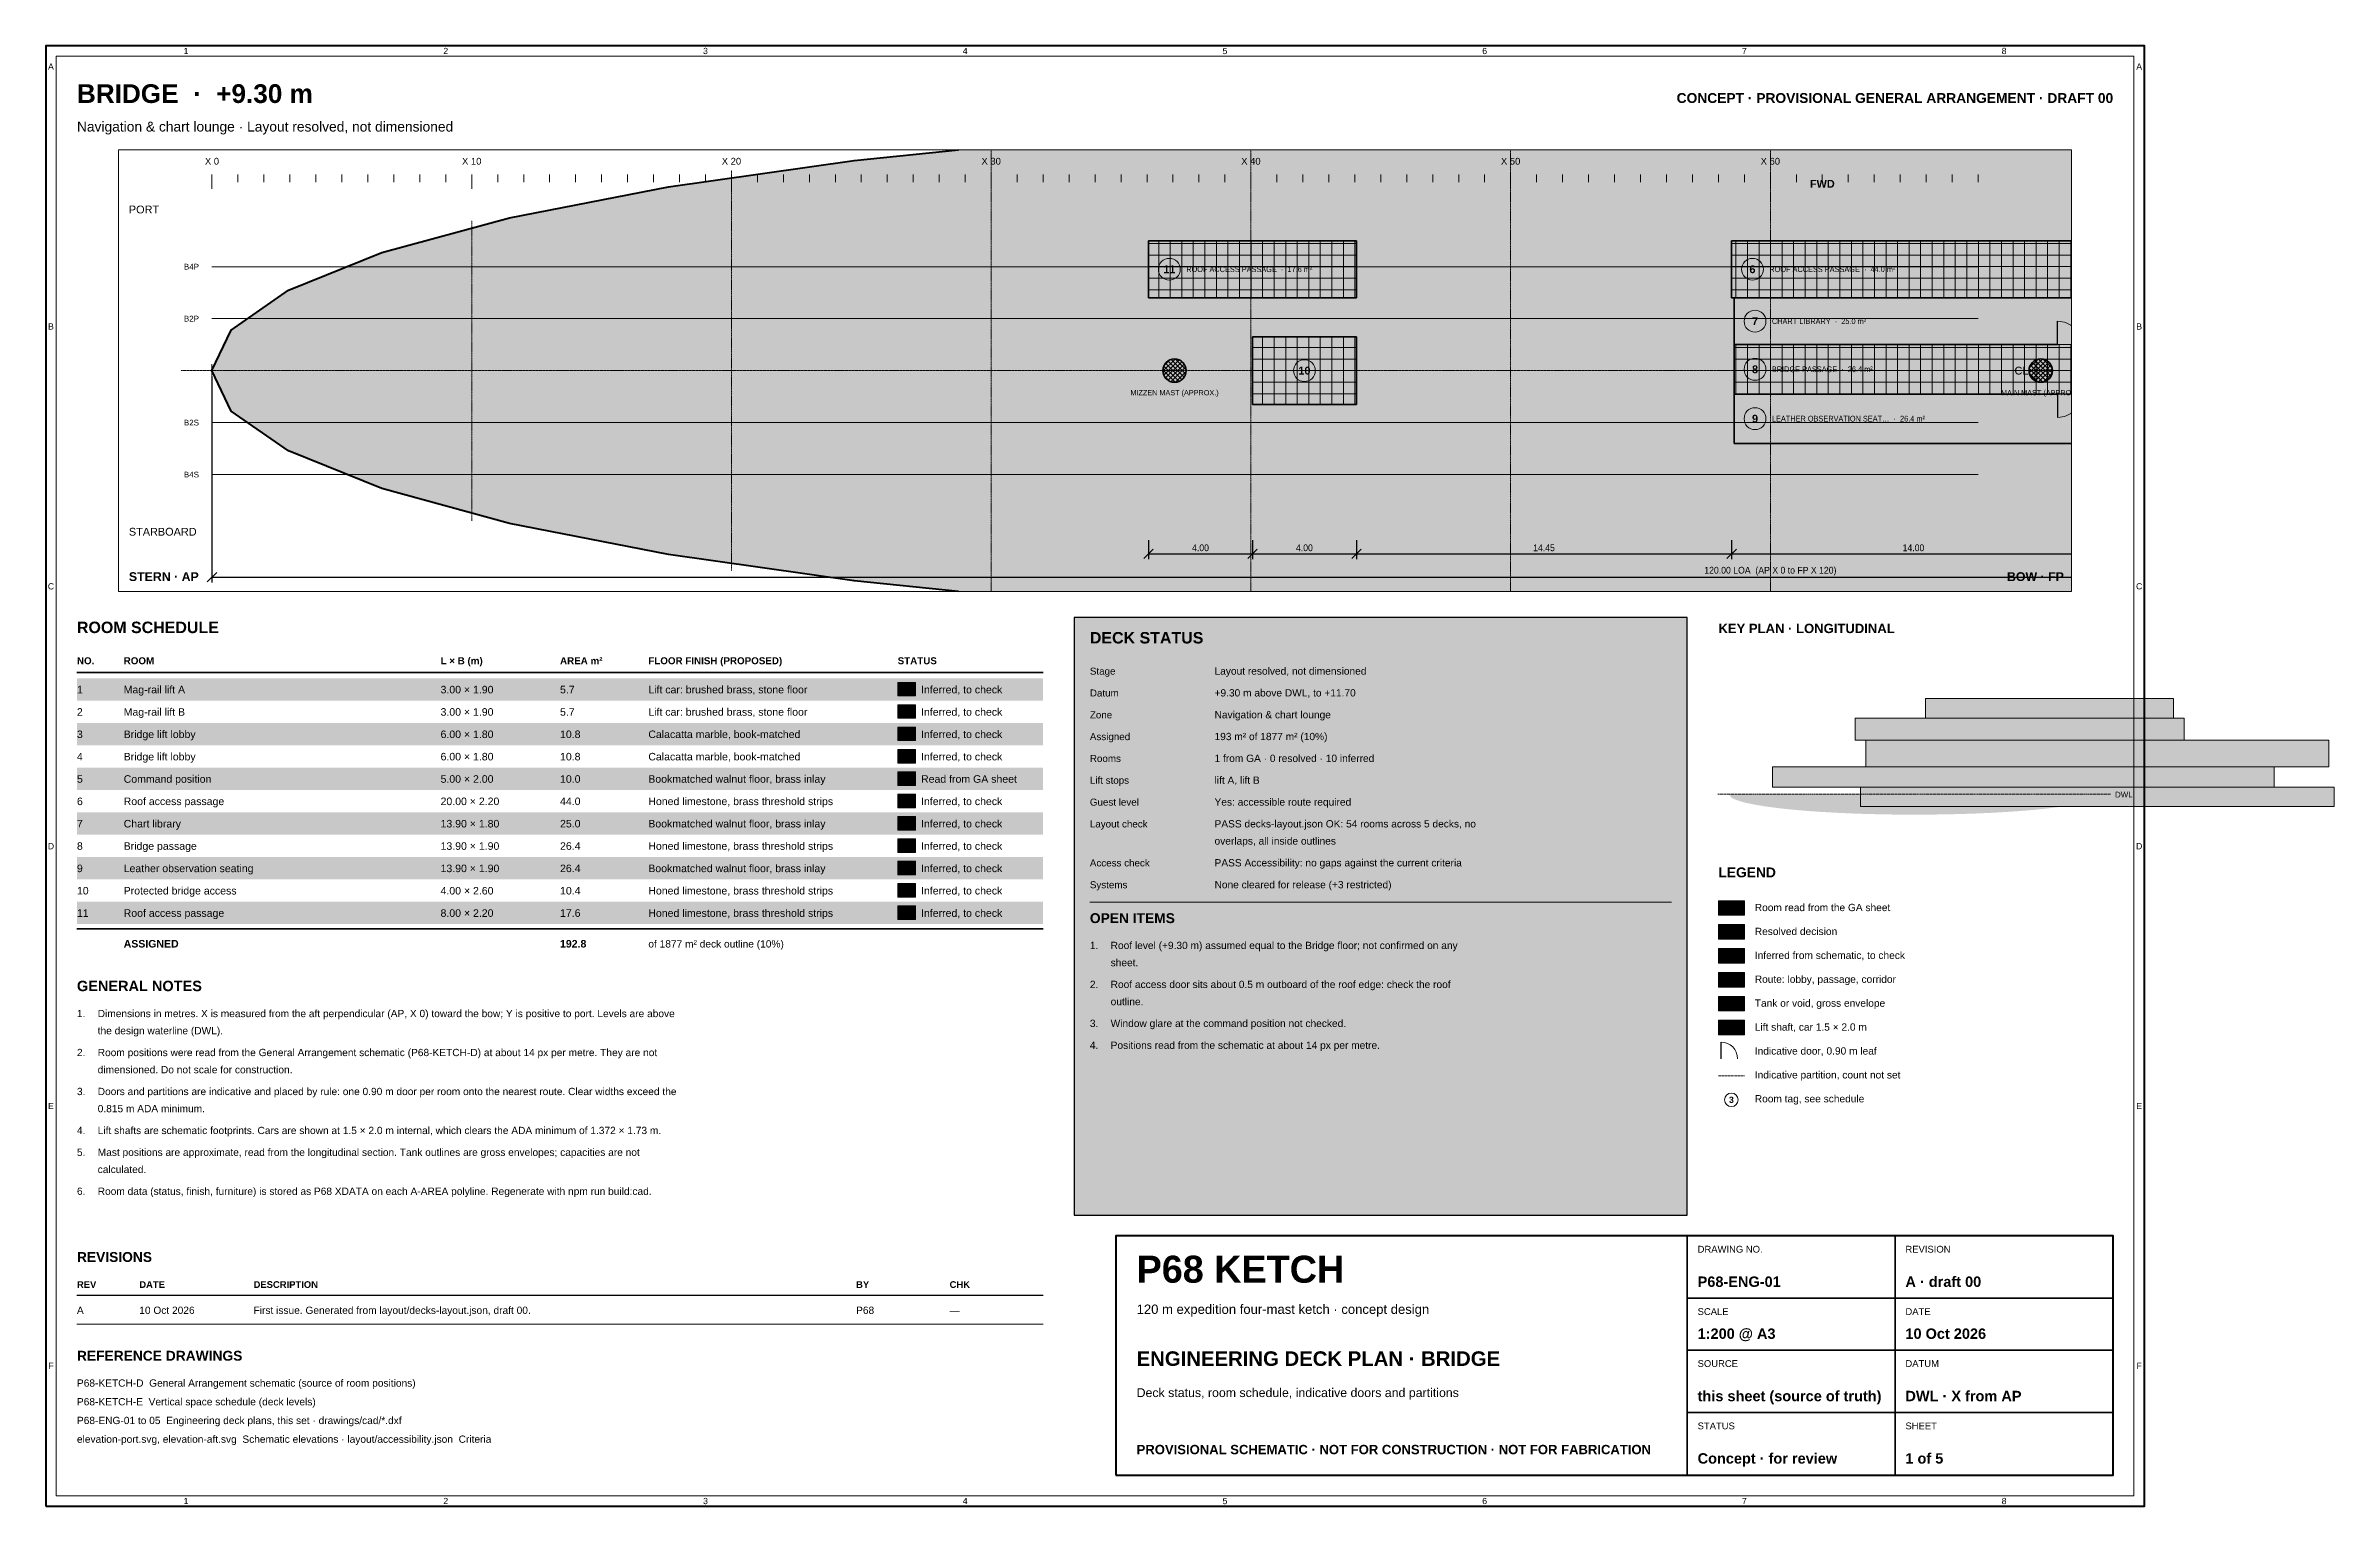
# Paper-space layout 'A3 1-200' of a CAD drawing. Header units: metres. Extents: x 8 to 449, y 8 to 289.
# The model-space entities are those that its viewports show. They can reach past a viewport. Long polylines and large blocks are cut down to what shows.
import ezdxf
from ezdxf.enums import TextEntityAlignment as Align

# ---------------------------------------------------------------- set-up
doc = ezdxf.new("R2010")
doc.units = ezdxf.units.M
doc.linetypes.add('CENTER', pattern=[5.08, 3.175, -0.635, 0.635, -0.635])
doc.linetypes.add('DASHED', pattern=[1.524, 1.27, -0.254])
for name, color, linetype, lineweight in [('A-ANNO-DIMS', 7, 'Continuous', 13), ('A-ANNO-NOTE', 7, 'Continuous', 13), ('A-AREA', 8, 'Continuous', 13), ('A-AREA-IDEN', 7, 'Continuous', 18), ('A-AREA-PATT', 254, 'Continuous', 0), ('A-DOOR', 7, 'Continuous', 18), ('A-FLOR-OTLN', 7, 'Continuous', 50), ('A-WALL', 7, 'Continuous', 35), ('G-ANNO-LEGN', 7, 'Continuous', 13), ('G-ANNO-NOTE', 7, 'Continuous', 13), ('G-ANNO-TABL', 7, 'Continuous', 13), ('G-ANNO-TTLB', 7, 'Continuous', 35), ('S-GRID', 9, 'Continuous', 9), ('S-GRID-IDEN', 8, 'Continuous', 13), ('S-MAST', 8, 'Continuous', 25)]:
    doc.layers.add(name, color=color, linetype=linetype, lineweight=lineweight)
doc.layers.add('G-VIEW', color=8, linetype='Continuous', lineweight=9, plot=False)
doc.styles.add('P68', font='arial.ttf', dxfattribs={"width": 0.92})
doc.styles.add('P68-BOLD', font='arialbd.ttf')
doc.dimstyles.new('P68-200', dxfattribs={"dimtxt": 0.26, "dimasz": 0.24, "dimexe": 0.2, "dimexo": 0.12, "dimgap": 0.1, "dimtad": 1, "dimzin": 0, "dimdsep": 46, "dimtxsty": 'P68', "dimtsz": 0.18, "dimcen": 2.5, "dimclrd": 7, "dimclre": 8, "dimclrt": 7, "dimazin": 3, "dimtfac": 1, "dimtmove": 0, "dimatfit": 3})

# ---------------------------------------------------------------- blocks, each defined once
blk = doc.blocks.new('P68-TITLE')
for p, q in [((110, 0), (110, 46)), ((150, 0), (150, 46)), ((110, 34), (192, 34)), ((110, 24), (192, 24)), ((110, 12), (192, 12))]:
    blk.add_line(p, q)
at = {"lineweight": 50}
blk.add_lwpolyline([(0, 0), (192, 0), (192, 46), (0, 46)], close=True, dxfattribs=at)
at = {"true_color": 0x546e7a, "style": 'P68'}
for s, height, p in [('DRAWING NO.', 1.3, (112, 42.8)), ('REVISION', 1.3, (152, 42.8)), ('120 m expedition four-mast ketch · concept design', 1.8, (4, 31)), ('SCALE', 1.3, (112, 30.8)), ('DATE', 1.3, (152, 30.8)), ('SOURCE', 1.3, (112, 20.8)), ('DATUM', 1.3, (152, 20.8)), ('STATUS', 1.3, (112, 8.8)), ('SHEET', 1.3, (152, 8.8))]:
    blk.add_text(s, height=height, dxfattribs=at).set_placement(p)
at = {"true_color": 0x102027, "style": 'P68-BOLD'}
blk.add_text('P68 KETCH', height=5.2, dxfattribs=at).set_placement((4, 37))
at = {"true_color": 0x8e3b6a, "style": 'P68-BOLD'}
blk.add_text('PROVISIONAL SCHEMATIC · NOT FOR CONSTRUCTION · NOT FOR FABRICATION', height=1.8, dxfattribs=at).set_placement((4, 4))
at = {"true_color": 0x102027, "style": 'P68-BOLD'}
for tag, p, height in [('DWGNO', (112, 36.2), 2), ('REV', (152, 36.2), 2), ('SCALE', (112, 26.2), 2), ('DATE', (152, 26.2), 2), ('TITLE', (4, 21), 2.8), ('SOURCE', (112, 14.2), 2), ('DATUM', (152, 14.2), 2), ('STATUS', (112, 2.2), 2), ('SHEET', (152, 2.2), 2)]:
    blk.add_attdef(tag, p, '', height=height, dxfattribs=at)
at = {"true_color": 0x546e7a, "style": 'P68'}
blk.add_attdef('SUBTITLE', (4, 15), '', height=1.7, dxfattribs=at)
blk = doc.blocks.new('P68-TAG')
at = {"lineweight": 18}
blk.add_circle((0, 0), 0.42, dxfattribs=at)
at = {"style": 'P68-BOLD'}
blk.add_attdef('NUM', text='', height=0.3, dxfattribs=at).set_placement((0, 0), align=Align.MIDDLE_CENTER)

msp = doc.modelspace()

# ---------------------------------------------------------------- hatches: boundary and pattern name
at = {"layer": 'A-ANNO-NOTE', "true_color": 0x102027}
msp.add_hatch(color=7, dxfattribs=at).paths.add_polyline_path([(60, 6.45), (64.2, 6.45), (64.2, 6.7), (65.2, 6.3), (64.2, 5.9), (64.2, 6.15), (60, 6.15)])
at = {"layer": 'A-AREA-PATT', "true_color": 0xfbefd5}
for points in [[(36.06, 5), (44.06, 5), (44.06, 2.8), (36.06, 2.8)], [(58.51, 5), (78.51, 5), (78.51, 2.8), (58.51, 2.8)], [(58.61, 2.8), (72.51, 2.8), (72.51, 1), (58.61, 1)], [(40.06, 1.3), (44.06, 1.3), (44.06, -1.3), (40.06, -1.3)], [(58.61, 1), (72.51, 1), (72.51, -0.9), (58.61, -0.9)], [(58.61, -0.9), (72.51, -0.9), (72.51, -2.8), (58.61, -2.8)]]:
    msp.add_hatch(color=7, dxfattribs=at).paths.add_polyline_path(points)
at = {"layer": 'A-AREA-PATT', "true_color": 0xc4ced4}
h = msp.add_hatch(dxfattribs=at)
h.set_pattern_fill('NET', scale=0.14)
h.paths.add_polyline_path([(36.06, 5), (44.06, 5), (44.06, 2.8), (36.06, 2.8)])
h = msp.add_hatch(dxfattribs=at)
h.set_pattern_fill('NET', scale=0.14)
h.paths.add_polyline_path([(58.51, 5), (78.51, 5), (78.51, 2.8), (58.51, 2.8)])
h = msp.add_hatch(dxfattribs=at)
h.set_pattern_fill('NET', scale=0.14)
h.paths.add_polyline_path([(40.06, 1.3), (44.06, 1.3), (44.06, -1.3), (40.06, -1.3)])
h = msp.add_hatch(dxfattribs=at)
h.set_pattern_fill('NET', scale=0.14)
h.paths.add_polyline_path([(58.61, 1), (72.51, 1), (72.51, -0.9), (58.61, -0.9)])
at = {"layer": 'A-FLOR-OTLN', "true_color": 0xfbfaf7}
msp.add_hatch(color=7, dxfattribs=at).paths.add_polyline_path([(120, 0), (119.26, -1.56), (117.06, -3.09), (113.46, -4.54), (108.54, -5.88), (102.43, -7.07), (95.27, -8.09), (87.24, -8.91), (78.54, -9.51), (69.39, -9.88), (60, -10), (50.61, -9.88), (41.46, -9.51), (32.76, -8.91), (24.73, -8.09), (17.57, -7.07), (11.46, -5.88), (6.54, -4.54), (2.94, -3.09), (0.74, -1.56), (0, 0), (0.74, 1.56), (2.94, 3.09), (6.54, 4.54), (11.46, 5.88), (17.57, 7.07), (24.73, 8.09), (32.76, 8.91), (41.46, 9.51), (50.61, 9.88), (60, 10), (69.39, 9.88), (78.54, 9.51), (87.24, 8.91), (95.27, 8.09), (102.43, 7.07), (108.54, 5.88), (113.46, 4.54), (117.06, 3.09), (119.26, 1.56)])
at = {"layer": 'S-MAST', "true_color": 0x5a6469}
h = msp.add_hatch(dxfattribs=at)
h.set_pattern_fill('ANSI37', scale=0.04)
h.paths.add_polyline_path([(37.51, 0), (37.476, 0.172), (37.378, 0.318), (37.232, 0.416), (37.06, 0.45), (36.888, 0.416), (36.742, 0.318), (36.644, 0.172), (36.61, 0), (36.644, -0.172), (36.742, -0.318), (36.888, -0.416), (37.06, -0.45), (37.232, -0.416), (37.378, -0.318), (37.476, -0.172)])
h = msp.add_hatch(dxfattribs=at)
h.set_pattern_fill('ANSI37', scale=0.04)
h.paths.add_polyline_path([(70.86, 0), (70.826, 0.172), (70.728, 0.318), (70.582, 0.416), (70.41, 0.45), (70.238, 0.416), (70.092, 0.318), (69.994, 0.172), (69.96, 0), (69.994, -0.172), (70.092, -0.318), (70.238, -0.416), (70.41, -0.45), (70.582, -0.416), (70.728, -0.318), (70.826, -0.172)])

# ---------------------------------------------------------------- linework, layer by layer
at = {"layer": 'A-AREA'}
for points in [[(36.06, 5), (44.06, 5), (44.06, 2.8), (36.06, 2.8)], [(58.51, 5), (78.51, 5), (78.51, 2.8), (58.51, 2.8)], [(58.61, 2.8), (72.51, 2.8), (72.51, 1), (58.61, 1)], [(40.06, 1.3), (44.06, 1.3), (44.06, -1.3), (40.06, -1.3)], [(58.61, 1), (72.51, 1), (72.51, -0.9), (58.61, -0.9)], [(58.61, -0.9), (72.51, -0.9), (72.51, -2.8), (58.61, -2.8)]]:
    msp.add_lwpolyline(points, close=True, dxfattribs=at)
at = {"layer": 'A-DOOR', "lineweight": 25}
for p, q in [((71.06, 1), (71.06, 1.9)), ((71.06, -0.9), (71.06, -1.8))]:
    msp.add_line(p, q, dxfattribs=at)
at = {"layer": 'A-DOOR', "lineweight": 9}
for centre, start, end in [((71.06, 1), 0, 90), ((71.06, -0.9), 270, 360)]:
    msp.add_arc(centre, 0.9, start, end, dxfattribs=at)
at = {"layer": 'A-FLOR-OTLN'}
msp.add_lwpolyline([(32.76, -8.91), (24.73, -8.09), (17.57, -7.07), (11.46, -5.88), (6.54, -4.54), (2.94, -3.09), (0.74, -1.56), (0, 0), (0.74, 1.56), (2.94, 3.09), (6.54, 4.54), (11.46, 5.88), (17.57, 7.07), (24.73, 8.09), (32.76, 8.91)], dxfattribs=at)
at = {"layer": 'A-WALL', "true_color": 0x102027}
for p, q in [((36.06, 5), (44.06, 5)), ((36.06, 5), (36.06, 2.8)), ((44.06, 5), (44.06, 2.8)), ((58.51, 5), (58.51, 2.8)), ((58.51, 5), (78.51, 5)), ((36.06, 2.8), (44.06, 2.8)), ((58.51, 2.8), (74.61, 2.8)), ((58.61, 2.8), (58.61, -2.8)), ((40.06, 1.3), (40.06, -1.3)), ((40.06, 1.3), (44.06, 1.3)), ((44.06, 1.3), (44.06, -1.3)), ((58.61, 1), (71.06, 1)), ((71.96, 1), (76.06, 1)), ((40.06, -1.3), (44.06, -1.3)), ((58.61, -0.9), (71.06, -0.9)), ((71.96, -0.9), (72.51, -0.9)), ((58.61, -2.8), (78.51, -2.8))]:
    msp.add_line(p, q, dxfattribs=at)
at = {"layer": 'S-GRID', "linetype": 'DASHED', "ltscale": 0.04, "true_color": 0xb0bec5}
for p, q in [((50, -10.11), (50, 10.11)), ((60, -10.25), (60, 10.25)), ((30, -8.91), (30, 8.91)), ((40, -9.678), (40, 9.678)), ((20, -7.704), (20, 7.704)), ((10, -5.778), (10, 5.778)), ((0, -0.25), (0, 0.25))]:
    msp.add_line(p, q, dxfattribs=at)
at = {"layer": 'S-GRID', "true_color": 0x102027}
for p, q in [((0, 7.55), (0, 7)), ((10, 7.55), (10, 7)), ((20, 7.55), (20, 7)), ((30, 7.55), (30, 7)), ((40, 7.55), (40, 7)), ((50, 7.55), (50, 7)), ((60, 7.55), (60, 7))]:
    msp.add_line(p, q, dxfattribs=at)
at = {"layer": 'S-GRID', "true_color": 0xb0bec5}
for p, q in [((1, 7.55), (1, 7.25)), ((2, 7.55), (2, 7.25)), ((3, 7.55), (3, 7.25)), ((4, 7.55), (4, 7.25)), ((5, 7.55), (5, 7.25)), ((6, 7.55), (6, 7.25)), ((7, 7.55), (7, 7.25)), ((8, 7.55), (8, 7.25)), ((9, 7.55), (9, 7.25)), ((11, 7.55), (11, 7.25)), ((12, 7.55), (12, 7.25)), ((13, 7.55), (13, 7.25)), ((14, 7.55), (14, 7.25)), ((15, 7.55), (15, 7.25)), ((16, 7.55), (16, 7.25)), ((17, 7.55), (17, 7.25)), ((18, 7.55), (18, 7.25)), ((19, 7.55), (19, 7.25)), ((21, 7.55), (21, 7.25)), ((22, 7.55), (22, 7.25)), ((23, 7.55), (23, 7.25)), ((24, 7.55), (24, 7.25)), ((25, 7.55), (25, 7.25)), ((26, 7.55), (26, 7.25)), ((27, 7.55), (27, 7.25)), ((28, 7.55), (28, 7.25)), ((29, 7.55), (29, 7.25)), ((31, 7.55), (31, 7.25)), ((32, 7.55), (32, 7.25)), ((33, 7.55), (33, 7.25)), ((34, 7.55), (34, 7.25)), ((35, 7.55), (35, 7.25)), ((36, 7.55), (36, 7.25)), ((37, 7.55), (37, 7.25)), ((38, 7.55), (38, 7.25)), ((39, 7.55), (39, 7.25)), ((41, 7.55), (41, 7.25)), ((42, 7.55), (42, 7.25)), ((43, 7.55), (43, 7.25)), ((44, 7.55), (44, 7.25)), ((45, 7.55), (45, 7.25)), ((46, 7.55), (46, 7.25)), ((47, 7.55), (47, 7.25)), ((48, 7.55), (48, 7.25)), ((49, 7.55), (49, 7.25)), ((51, 7.55), (51, 7.25)), ((52, 7.55), (52, 7.25)), ((53, 7.55), (53, 7.25)), ((54, 7.55), (54, 7.25)), ((55, 7.55), (55, 7.25)), ((56, 7.55), (56, 7.25)), ((57, 7.55), (57, 7.25)), ((58, 7.55), (58, 7.25)), ((59, 7.55), (59, 7.25)), ((61, 7.55), (61, 7.25)), ((62, 7.55), (62, 7.25)), ((63, 7.55), (63, 7.25)), ((64, 7.55), (64, 7.25)), ((65, 7.55), (65, 7.25)), ((66, 7.55), (66, 7.25)), ((67, 7.55), (67, 7.25)), ((68, 7.55), (68, 7.25))]:
    msp.add_line(p, q, dxfattribs=at)
at = {"layer": 'S-GRID', "true_color": 0xdfe5e8}
for p, q in [((0, 4), (68, 4)), ((0, 2), (68, 2)), ((0, -2), (68, -2)), ((0, -4), (68, -4))]:
    msp.add_line(p, q, dxfattribs=at)
at = {"layer": 'S-GRID', "linetype": 'CENTER', "ltscale": 0.05, "true_color": 0x546e7a}
msp.add_line((-1.2, 0), (69.2, 0), dxfattribs=at)
at = {"layer": 'S-MAST', "lineweight": 35}
for centre in [(37.06, 0), (70.41, 0)]:
    msp.add_circle(centre, 0.45, dxfattribs=at)

# ---------------------------------------------------------------- block references
at = {"layer": 'A-AREA-IDEN'}
for p, values in [((36.86, 3.9), {'NUM': '11'}), ((59.31, 3.9), {'NUM': '6'}), ((59.41, 1.9), {'NUM': '7'}), ((42.06, 0), {'NUM': '10'}), ((59.41, 0.05), {'NUM': '8'}), ((59.41, -1.85), {'NUM': '9'})]:
    msp.add_blockref('P68-TAG', p, dxfattribs=at).add_auto_attribs(values)

# ---------------------------------------------------------------- texts
at = {"layer": 'A-ANNO-NOTE', "true_color": 0x102027, "style": 'P68-BOLD'}
msp.add_text('FWD', height=0.3, dxfattribs=at).set_placement((62, 6.95), align=Align.BOTTOM_CENTER)
at = {"layer": 'A-ANNO-NOTE', "true_color": 0x546e7a, "style": 'P68'}
for s, p in [('PORT', (-3.2, 6.2)), ('STARBOARD', (-3.2, -6.2))]:
    msp.add_text(s, height=0.3, dxfattribs=at).set_placement(p, align=Align.MIDDLE_LEFT)
at = {"layer": 'A-ANNO-NOTE', "true_color": 0x102027, "style": 'P68-BOLD'}
msp.add_text('STERN · AP', height=0.34, dxfattribs=at).set_placement((-3.2, -8.2), align=Align.BOTTOM_LEFT)
msp.add_text('BOW · FP', height=0.34, dxfattribs=at).set_placement((71.3, -8.2), align=Align.BOTTOM_RIGHT)
at = {"layer": 'A-AREA-IDEN', "true_color": 0x102027, "char_height": 0.22, "attachment_point": 4, "style": 'P68', "bg_fill": 1, "box_fill_scale": 1.2, "bg_fill_color": 0, "bg_fill_true_color": 16777215}
for s, insert in [('ROOF ACCESS PASSAGE  ·  17.6 m²', (37.51, 3.9)), ('ROOF ACCESS PASSAGE  ·  44.0 m²', (59.96, 3.9)), ('CHART LIBRARY  ·  25.0 m²', (60.06, 1.9)), ('BRIDGE PASSAGE  ·  26.4 m²', (60.06, 0.05)), ('LEATHER OBSERVATION SEAT…  ·  26.4 m²', (60.06, -1.85))]:
    msp.add_mtext(s, dxfattribs=dict(at, insert=insert))
at = {"layer": 'S-GRID-IDEN', "true_color": 0x546e7a, "style": 'P68'}
for s, p in [('X 0', (0, 7.85)), ('X 10', (10, 7.85)), ('X 20', (20, 7.85)), ('X 30', (30, 7.85)), ('X 40', (40, 7.85)), ('X 50', (50, 7.85)), ('X 60', (60, 7.85))]:
    msp.add_text(s, height=0.26, dxfattribs=at).set_placement(p, align=Align.BOTTOM_CENTER)
at = {"layer": 'S-GRID-IDEN', "true_color": 0xb0bec5, "style": 'P68'}
for s, p in [('B4P', (-0.5, 4)), ('B2P', (-0.5, 2)), ('B2S', (-0.5, -2)), ('B4S', (-0.5, -4))]:
    msp.add_text(s, height=0.22, dxfattribs=at).set_placement(p, align=Align.MIDDLE_RIGHT)
at = {"layer": 'S-GRID-IDEN', "true_color": 0x546e7a, "style": 'P68'}
msp.add_text('CL', height=0.3, dxfattribs=at).set_placement((69.4, 0), align=Align.MIDDLE_LEFT)
at = {"layer": 'S-MAST', "true_color": 0x8e3b6a, "style": 'P68'}
for s, p in [('MIZZEN MAST (APPROX.)', (37.06, -0.75)), ('MAIN MAST (APPROX.)', (70.41, -0.75))]:
    msp.add_text(s, height=0.2, dxfattribs=at).set_placement(p, align=Align.TOP_CENTER)

# ---------------------------------------------------------------- dimensions: what is measured, and where the dimension line sits
at = {"layer": 'A-ANNO-DIMS'}
msp.add_linear_dim(base=(0, -7.95), p1=(0, -0.1), p2=(120, -0.1), text='120.00 LOA  (AP X 0 to FP X 120)', dimstyle='P68-200', dxfattribs=at).render()
for base, p1, p2 in [((36.06, -7.05), (36.06, -6.4), (40.06, -6.4)), ((40.06, -7.05), (40.06, -6.4), (44.06, -6.4)), ((44.06, -7.05), (44.06, -6.4), (58.51, -6.4)), ((58.51, -7.05), (58.51, -6.4), (72.51, -6.4))]:
    msp.add_linear_dim(base=base, p1=p1, p2=p2, dimstyle='P68-200', dxfattribs=at).render()

psp = doc.layouts.new('A3 1-200')

# ---------------------------------------------------------------- hatches: boundary and pattern name
at = {"layer": 'G-ANNO-LEGN', "true_color": 0x8e3b6a}
psp.add_hatch(color=7, dxfattribs=at).paths.add_polyline_path([(369.86, 159.65), (417.59, 159.65), (417.59, 163.43), (369.86, 163.43)])
at = {"layer": 'G-ANNO-LEGN', "true_color": 0xeceff1}
for points in [[(356.3, 155.4), (419.69, 155.4), (419.69, 159.65), (356.3, 159.65)], [(358.37, 150.28), (447.5, 150.28), (447.5, 155.4), (358.37, 155.4)], [(340.4, 146.34), (437, 146.34), (437, 150.28), (340.4, 150.28)], [(357.33, 142.64), (448.55, 142.64), (448.55, 146.34), (357.33, 146.34)]]:
    psp.add_hatch(color=7, dxfattribs=at).paths.add_polyline_path(points)
at = {"layer": 'G-ANNO-LEGN', "true_color": 0xcfd8dc}
psp.add_hatch(color=7, dxfattribs=at).paths.add_polyline_path([(332, 145), (332.52, 144.33), (333.05, 144.05), (333.57, 143.84), (334.1, 143.67), (334.62, 143.52), (335.15, 143.38), (335.68, 143.26), (336.2, 143.15), (336.73, 143.04), (337.25, 142.94), (337.77, 142.85), (338.3, 142.77), (338.82, 142.68), (339.35, 142.61), (339.88, 142.53), (340.4, 142.46), (340.93, 142.4), (341.45, 142.33), (341.98, 142.27), (342.5, 142.21), (343.02, 142.15), (343.55, 142.1), (344.07, 142.05), (344.6, 142), (345.12, 141.95), (345.65, 141.9), (346.18, 141.86), (346.7, 141.82), (347.23, 141.77), (347.75, 141.73), (348.27, 141.7), (348.8, 141.66), (349.32, 141.62), (349.85, 141.59), (350.38, 141.56), (350.9, 141.53), (351.43, 141.5), (351.95, 141.47), (352.48, 141.44), (353, 141.41), (353.52, 141.39), (354.05, 141.36), (354.57, 141.34), (355.1, 141.32), (355.62, 141.29), (356.15, 141.27), (356.68, 141.25), (357.2, 141.24), (357.73, 141.22), (358.25, 141.2), (358.77, 141.19), (359.3, 141.17), (359.82, 141.16), (360.35, 141.15), (360.88, 141.14), (361.4, 141.12), (361.93, 141.11), (362.45, 141.11), (362.98, 141.1), (363.5, 141.09), (364.02, 141.08), (364.55, 141.08), (365.07, 141.07), (365.6, 141.07), (366.12, 141.07), (366.65, 141.06), (367.18, 141.06), (367.7, 141.06), (368.23, 141.06), (368.75, 141.06), (369.27, 141.07), (369.8, 141.07), (370.32, 141.07), (370.85, 141.08), (371.38, 141.08), (371.9, 141.09), (372.43, 141.1), (372.95, 141.11), (373.48, 141.11), (374, 141.12), (374.52, 141.14), (375.05, 141.15), (375.57, 141.16), (376.1, 141.17), (376.62, 141.19), (377.15, 141.2), (377.68, 141.22), (378.2, 141.24), (378.73, 141.25), (379.25, 141.27), (379.77, 141.29), (380.3, 141.32), (380.82, 141.34), (381.35, 141.36), (381.88, 141.39), (382.4, 141.41), (382.93, 141.44), (383.45, 141.47), (383.98, 141.5), (384.5, 141.53), (385.02, 141.56), (385.55, 141.59), (386.07, 141.62), (386.6, 141.66), (387.12, 141.7), (387.65, 141.73), (388.18, 141.77), (388.7, 141.82), (389.23, 141.86), (389.75, 141.9), (390.27, 141.95), (390.8, 142), (391.32, 142.05), (391.85, 142.1), (392.38, 142.15), (392.9, 142.21), (393.43, 142.27), (393.95, 142.33), (394.48, 142.4), (395, 142.46), (395.52, 142.53), (396.05, 142.61), (396.57, 142.68), (397.1, 142.77), (397.62, 142.85), (398.15, 142.94), (398.68, 143.04), (399.2, 143.15), (399.73, 143.26), (400.25, 143.38), (400.77, 143.52), (401.3, 143.67), (401.82, 143.84), (402.35, 144.05), (402.88, 144.33), (403.4, 145), (403.4, 145), (332, 145)])
at = {"layer": 'G-ANNO-LEGN', "true_color": 0xe6f0e1}
psp.add_hatch(color=7, dxfattribs=at).paths.add_polyline_path([(330, 121.7), (335, 121.7), (335, 124.5), (330, 124.5)])
at = {"layer": 'G-ANNO-LEGN', "true_color": 0xdfe9f6}
psp.add_hatch(color=7, dxfattribs=at).paths.add_polyline_path([(330, 117.1), (335, 117.1), (335, 119.9), (330, 119.9)])
at = {"layer": 'G-ANNO-LEGN', "true_color": 0xfbefd5}
psp.add_hatch(color=7, dxfattribs=at).paths.add_polyline_path([(330, 112.5), (335, 112.5), (335, 115.3), (330, 115.3)])
at = {"layer": 'G-ANNO-LEGN', "true_color": 0xffffff}
for points in [[(330, 107.9), (335, 107.9), (335, 110.7), (330, 110.7)], [(330, 103.3), (335, 103.3), (335, 106.1), (330, 106.1)]]:
    psp.add_hatch(color=7, dxfattribs=at).paths.add_polyline_path(points)
at = {"layer": 'G-ANNO-LEGN', "true_color": 0x788287}
h = psp.add_hatch(dxfattribs=at)
h.set_pattern_fill('NET', scale=0.28)
h.paths.add_polyline_path([(330, 107.9), (335, 107.9), (335, 110.7), (330, 110.7)])
h = psp.add_hatch(dxfattribs=at)
h.set_pattern_fill('ANSI31', scale=0.28)
h.paths.add_polyline_path([(330, 103.3), (335, 103.3), (335, 106.1), (330, 106.1)])
at = {"layer": 'G-ANNO-LEGN', "true_color": 0xd5ecf7}
psp.add_hatch(color=7, dxfattribs=at).paths.add_polyline_path([(330, 98.7), (335, 98.7), (335, 101.5), (330, 101.5)])
at = {"layer": 'G-ANNO-TABL', "true_color": 0xfafbfb}
psp.add_hatch(color=7, dxfattribs=at).paths.add_polyline_path([(206, 64), (324, 64), (324, 179), (206, 179)])
at = {"layer": 'G-ANNO-TABL', "true_color": 0xf5f7f8}
for points in [[(14, 163), (200, 163), (200, 167.3), (14, 167.3)], [(14, 154.4), (200, 154.4), (200, 158.7), (14, 158.7)], [(14, 145.8), (200, 145.8), (200, 150.1), (14, 150.1)], [(14, 137.2), (200, 137.2), (200, 141.5), (14, 141.5)], [(14, 128.6), (200, 128.6), (200, 132.9), (14, 132.9)], [(14, 120), (200, 120), (200, 124.3), (14, 124.3)]]:
    psp.add_hatch(color=7, dxfattribs=at).paths.add_polyline_path(points)
at = {"layer": 'G-ANNO-TABL', "true_color": 0xfbefd5}
for points in [[(172, 163.9), (175.4, 163.9), (175.4, 166.5), (172, 166.5)], [(172, 159.6), (175.4, 159.6), (175.4, 162.2), (172, 162.2)], [(172, 155.3), (175.4, 155.3), (175.4, 157.9), (172, 157.9)], [(172, 151), (175.4, 151), (175.4, 153.6), (172, 153.6)], [(172, 142.4), (175.4, 142.4), (175.4, 145), (172, 145)], [(172, 138.1), (175.4, 138.1), (175.4, 140.7), (172, 140.7)], [(172, 133.8), (175.4, 133.8), (175.4, 136.4), (172, 136.4)], [(172, 129.5), (175.4, 129.5), (175.4, 132.1), (172, 132.1)], [(172, 125.2), (175.4, 125.2), (175.4, 127.8), (172, 127.8)], [(172, 120.9), (175.4, 120.9), (175.4, 123.5), (172, 123.5)]]:
    psp.add_hatch(color=7, dxfattribs=at).paths.add_polyline_path(points)
at = {"layer": 'G-ANNO-TABL', "true_color": 0xe6f0e1}
psp.add_hatch(color=7, dxfattribs=at).paths.add_polyline_path([(172, 146.7), (175.4, 146.7), (175.4, 149.3), (172, 149.3)])

# ---------------------------------------------------------------- linework, layer by layer
at = {"layer": 'G-ANNO-LEGN', "linetype": 'DASHED', "ltscale": 0.2, "true_color": 0x2a9fd6}
psp.add_line((329.9, 145), (405.5, 145), dxfattribs=at)
at = {"layer": 'G-ANNO-LEGN', "lineweight": 25}
psp.add_line((330.5, 94.1), (330.5, 97.3), dxfattribs=at)
at = {"layer": 'G-ANNO-LEGN', "linetype": 'DASHED', "ltscale": 0.15}
psp.add_line((330, 90.8), (335, 90.8), dxfattribs=at)
at = {"layer": 'G-ANNO-LEGN', "lineweight": 13}
for points in [[(369.86, 159.65), (417.59, 159.65), (417.59, 163.43), (369.86, 163.43)], [(356.3, 155.4), (419.69, 155.4), (419.69, 159.65), (356.3, 159.65)], [(358.37, 150.28), (447.5, 150.28), (447.5, 155.4), (358.37, 155.4)], [(340.4, 146.34), (437, 146.34), (437, 150.28), (340.4, 150.28)], [(357.33, 142.64), (448.55, 142.64), (448.55, 146.34), (357.33, 146.34)]]:
    psp.add_lwpolyline(points, close=True, dxfattribs=at)
at = {"layer": 'G-ANNO-LEGN', "true_color": 0x5b8a4a}
psp.add_lwpolyline([(330, 121.7), (335, 121.7), (335, 124.5), (330, 124.5)], close=True, dxfattribs=at)
at = {"layer": 'G-ANNO-LEGN', "true_color": 0x3d6fa8}
psp.add_lwpolyline([(330, 117.1), (335, 117.1), (335, 119.9), (330, 119.9)], close=True, dxfattribs=at)
at = {"layer": 'G-ANNO-LEGN', "true_color": 0xb9832a}
psp.add_lwpolyline([(330, 112.5), (335, 112.5), (335, 115.3), (330, 115.3)], close=True, dxfattribs=at)
at = {"layer": 'G-ANNO-LEGN', "true_color": 0x102027}
for points in [[(330, 107.9), (335, 107.9), (335, 110.7), (330, 110.7)], [(330, 103.3), (335, 103.3), (335, 106.1), (330, 106.1)]]:
    psp.add_lwpolyline(points, close=True, dxfattribs=at)
at = {"layer": 'G-ANNO-LEGN', "true_color": 0x1976d2}
psp.add_lwpolyline([(330, 98.7), (335, 98.7), (335, 101.5), (330, 101.5)], close=True, dxfattribs=at)
at = {"layer": 'G-ANNO-LEGN'}
psp.add_circle((332.5, 86.2), 1.3, dxfattribs=at)
psp.add_arc((330.5, 94.1), 3.2, 0, 90, dxfattribs=at)
at = {"layer": 'G-ANNO-TABL', "lineweight": 35}
for p, q in [((14, 168.4), (200, 168.4)), ((14, 119.1), (200, 119.1))]:
    psp.add_line(p, q, dxfattribs=at)
at = {"layer": 'G-ANNO-TABL', "true_color": 0xb0bec5}
for p, q in [((209, 124.2), (321, 124.2)), ((14, 43), (200, 43))]:
    psp.add_line(p, q, dxfattribs=at)
at = {"layer": 'G-ANNO-TABL', "lineweight": 25}
psp.add_line((14, 48.6), (200, 48.6), dxfattribs=at)
psp.add_lwpolyline([(206, 64), (324, 64), (324, 179), (206, 179)], close=True, dxfattribs=at)
at = {"layer": 'G-ANNO-TABL', "true_color": 0xb9832a}
for points in [[(172, 163.9), (175.4, 163.9), (175.4, 166.5), (172, 166.5)], [(172, 159.6), (175.4, 159.6), (175.4, 162.2), (172, 162.2)], [(172, 155.3), (175.4, 155.3), (175.4, 157.9), (172, 157.9)], [(172, 151), (175.4, 151), (175.4, 153.6), (172, 153.6)], [(172, 142.4), (175.4, 142.4), (175.4, 145), (172, 145)], [(172, 138.1), (175.4, 138.1), (175.4, 140.7), (172, 140.7)], [(172, 133.8), (175.4, 133.8), (175.4, 136.4), (172, 136.4)], [(172, 129.5), (175.4, 129.5), (175.4, 132.1), (172, 132.1)], [(172, 125.2), (175.4, 125.2), (175.4, 127.8), (172, 127.8)], [(172, 120.9), (175.4, 120.9), (175.4, 123.5), (172, 123.5)]]:
    psp.add_lwpolyline(points, close=True, dxfattribs=at)
at = {"layer": 'G-ANNO-TABL', "true_color": 0x5b8a4a}
psp.add_lwpolyline([(172, 146.7), (175.4, 146.7), (175.4, 149.3), (172, 149.3)], close=True, dxfattribs=at)
at = {"layer": 'G-ANNO-TTLB', "lineweight": 70}
psp.add_lwpolyline([(8, 8), (412, 8), (412, 289), (8, 289)], close=True, dxfattribs=at)
at = {"layer": 'G-ANNO-TTLB', "lineweight": 18}
psp.add_lwpolyline([(10, 10), (410, 10), (410, 287), (10, 287)], close=True, dxfattribs=at)

# ---------------------------------------------------------------- block references
at = {"layer": 'G-ANNO-TTLB'}
psp.add_blockref('P68-TITLE', (214, 14), dxfattribs=at).add_auto_attribs({'DWGNO': 'P68-ENG-01', 'REV': 'A · draft 00', 'SCALE': '1:200 @ A3', 'DATE': '10 Oct 2026', 'SOURCE': 'this sheet (source of truth)', 'DATUM': 'DWL · X from AP', 'STATUS': 'Concept · for review', 'SHEET': '1 of 5', 'TITLE': 'ENGINEERING DECK PLAN · BRIDGE', 'SUBTITLE': 'Deck status, room schedule, indicative doors and partitions'})

# ---------------------------------------------------------------- texts
at = {"layer": 'G-ANNO-NOTE', "true_color": 0x546e7a, "style": 'P68'}
for s, p in [('1', (35, 288)), ('2', (85, 288)), ('3', (135, 288)), ('4', (185, 288)), ('5', (235, 288)), ('6', (285, 288)), ('7', (335, 288)), ('8', (385, 288)), ('A', (9, 285)), ('A', (411, 285)), ('B', (9, 235)), ('B', (411, 235)), ('C', (9, 185)), ('C', (411, 185)), ('D', (9, 135)), ('D', (411, 135)), ('E', (9, 85)), ('E', (411, 85)), ('F', (9, 35)), ('F', (411, 35)), ('1', (35, 9)), ('2', (85, 9)), ('3', (135, 9)), ('4', (185, 9)), ('5', (235, 9)), ('6', (285, 9)), ('7', (335, 9)), ('8', (385, 9))]:
    psp.add_text(s, height=1.2, dxfattribs=at).set_placement(p, align=Align.MIDDLE_CENTER)
at = {"layer": 'G-ANNO-NOTE', "true_color": 0x102027}
for s, height, style, p in [('BRIDGE  ·  +9.30 m', 3.6, 'P68-BOLD', (14, 278)), ('ROOM SCHEDULE', 2.2, 'P68-BOLD', (14, 176)), ('DECK STATUS', 2.2, 'P68-BOLD', (209, 174)), ('KEY PLAN · LONGITUDINAL', 1.8, 'P68-BOLD', (330, 176)), ('Layout resolved, not dimensioned', 1.4, 'P68', (233, 168)), ('+9.30 m above DWL, to +11.70', 1.4, 'P68', (233, 163.8)), ('Navigation & chart lounge', 1.4, 'P68', (233, 159.6)), ('193 m² of 1877 m² (10%)', 1.4, 'P68', (233, 155.4)), ('1 from GA · 0 resolved · 10 inferred', 1.4, 'P68', (233, 151.2)), ('lift A, lift B', 1.4, 'P68', (233, 147)), ('Yes: accessible route required', 1.4, 'P68', (233, 142.8)), ('None cleared for release (+3 restricted)', 1.4, 'P68', (233, 126.9)), ('LEGEND', 1.9, 'P68-BOLD', (330, 129)), ('Room read from the GA sheet', 1.4, 'P68', (337, 122.5)), ('Resolved decision', 1.4, 'P68', (337, 117.9)), ('ASSIGNED', 1.45, 'P68-BOLD', (23, 115.5)), ('192.8', 1.45, 'P68-BOLD', (107, 115.5)), ('Roof level (+9.30 m) assumed equal to the Bridge floor; not confirmed on any', 1.4, 'P68', (213, 115.2)), ('Inferred from schematic, to check', 1.4, 'P68', (337, 113.3)), ('sheet.', 1.4, 'P68', (213, 111.9)), ('Route: lobby, passage, corridor', 1.4, 'P68', (337, 108.7)), ('GENERAL NOTES', 2, 'P68-BOLD', (14, 107.1)), ('outline.', 1.4, 'P68', (213, 104.4)), ('Roof access door sits about 0.5 m outboard of the roof edge: check the roof', 1.4, 'P68', (213, 107.7)), ('Dimensions in metres. X is measured from the aft perpendicular (AP, X 0) toward the bow; Y is positive to port. Levels are above', 1.4, 'P68', (18, 102.1)), ('Window glare at the command position not checked.', 1.4, 'P68', (213, 100.2)), ('Tank or void, gross envelope', 1.4, 'P68', (337, 104.1)), ('the design waterline (DWL).', 1.4, 'P68', (18, 98.8)), ('Positions read from the schematic at about 14 px per metre.', 1.4, 'P68', (213, 96)), ('Lift shaft, car 1.5 × 2.0 m', 1.4, 'P68', (337, 99.5)), ('dimensioned. Do not scale for construction.', 1.4, 'P68', (18, 91.3)), ('Room positions were read from the General Arrangement schematic (P68-KETCH-D) at about 14 px per metre. They are not', 1.4, 'P68', (18, 94.6)), ('Indicative door, 0.90 m leaf', 1.4, 'P68', (337, 94.9)), ('Doors and partitions are indicative and placed by rule: one 0.90 m door per room onto the nearest route. Clear widths exceed the', 1.4, 'P68', (18, 87.1)), ('Indicative partition, count not set', 1.4, 'P68', (337, 90.3)), ('0.815 m ADA minimum.', 1.4, 'P68', (18, 83.8)), ('Room tag, see schedule', 1.4, 'P68', (337, 85.7)), ('Lift shafts are schematic footprints. Cars are shown at 1.5 × 2.0 m internal, which clears the ADA minimum of 1.372 × 1.73 m.', 1.4, 'P68', (18, 79.6)), ('Mast positions are approximate, read from the longitudinal section. Tank outlines are gross envelopes; capacities are not', 1.4, 'P68', (18, 75.4)), ('calculated.', 1.4, 'P68', (18, 72.1)), ('Room data (status, finish, furniture) is stored as P68 XDATA on each A-AREA polyline. Regenerate with npm run build:cad.', 1.4, 'P68', (18, 67.9)), ('REVISIONS', 1.9, 'P68-BOLD', (14, 55)), ('REFERENCE DRAWINGS', 1.9, 'P68-BOLD', (14, 36)), ('P68-KETCH-D  General Arrangement schematic (source of room positions)', 1.4, 'P68', (14, 31)), ('P68-KETCH-E  Vertical space schedule (deck levels)', 1.4, 'P68', (14, 27.4)), ('P68-ENG-01 to 05  Engineering deck plans, this set · drawings/cad/*.dxf', 1.4, 'P68', (14, 23.8)), ('elevation-port.svg, elevation-aft.svg  Schematic elevations · layout/accessibility.json  Criteria', 1.4, 'P68', (14, 20.2))]:
    psp.add_text(s, height=height, dxfattribs=dict(at, style=style)).set_placement(p)
at = {"layer": 'G-ANNO-NOTE', "true_color": 0x8e3b6a, "style": 'P68-BOLD'}
psp.add_text('CONCEPT · PROVISIONAL GENERAL ARRANGEMENT · DRAFT 00', height=1.9, dxfattribs=at).set_placement((406, 278), align=Align.RIGHT)
at = {"layer": 'G-ANNO-NOTE', "true_color": 0x546e7a}
for s, height, style, p in [('Navigation & chart lounge · Layout resolved, not dimensioned', 1.9, 'P68', (14, 272.5)), ('NO.', 1.35, 'P68-BOLD', (14, 170)), ('ROOM', 1.35, 'P68-BOLD', (23, 170)), ('L × B (m)', 1.35, 'P68-BOLD', (84, 170)), ('AREA m²', 1.35, 'P68-BOLD', (107, 170)), ('FLOOR FINISH (PROPOSED)', 1.35, 'P68-BOLD', (124, 170)), ('STATUS', 1.35, 'P68-BOLD', (172, 170)), ('Stage', 1.35, 'P68', (209, 168)), ('Datum', 1.35, 'P68', (209, 163.8)), ('Zone', 1.35, 'P68', (209, 159.6)), ('Assigned', 1.35, 'P68', (209, 155.4)), ('Rooms', 1.35, 'P68', (209, 151.2)), ('Lift stops', 1.35, 'P68', (209, 147)), ('Guest level', 1.35, 'P68', (209, 142.8)), ('Layout check', 1.35, 'P68', (209, 138.6)), ('Access check', 1.35, 'P68', (209, 131.1)), ('Systems', 1.35, 'P68', (209, 126.9)), ('of 1877 m² deck outline (10%)', 1.4, 'P68', (124, 115.5)), ('REV', 1.3, 'P68-BOLD', (14, 50)), ('DATE', 1.3, 'P68-BOLD', (26, 50)), ('DESCRIPTION', 1.3, 'P68-BOLD', (48, 50)), ('BY', 1.3, 'P68-BOLD', (164, 50)), ('CHK', 1.3, 'P68-BOLD', (182, 50))]:
    psp.add_text(s, height=height, dxfattribs=dict(at, style=style)).set_placement(p)
at = {"layer": 'G-ANNO-NOTE', "true_color": 0x2a9fd6, "style": 'P68'}
psp.add_text('DWL', height=1.1, dxfattribs=at).set_placement((406.34, 144.37))
at = {"layer": 'G-ANNO-NOTE', "true_color": 0x2e7d32, "style": 'P68'}
for s, p in [('overlaps, all inside outlines', (233, 135.3)), ('PASS decks-layout.json OK: 54 rooms across 5 decks, no', (233, 138.6)), ('PASS Accessibility: no gaps against the current criteria', (233, 131.1))]:
    psp.add_text(s, height=1.4, dxfattribs=at).set_placement(p)
at = {"layer": 'G-ANNO-NOTE', "true_color": 0x8e3b6a}
for s, height, style, p in [('OPEN ITEMS', 1.9, 'P68-BOLD', (209, 120.2)), ('1.', 1.4, 'P68', (209, 115.2)), ('2.', 1.4, 'P68', (209, 107.7)), ('1.', 1.4, 'P68', (14, 102.1)), ('3.', 1.4, 'P68', (209, 100.2)), ('4.', 1.4, 'P68', (209, 96)), ('2.', 1.4, 'P68', (14, 94.6)), ('3.', 1.4, 'P68', (14, 87.1)), ('4.', 1.4, 'P68', (14, 79.6)), ('5.', 1.4, 'P68', (14, 75.4)), ('6.', 1.4, 'P68', (14, 67.9))]:
    psp.add_text(s, height=height, dxfattribs=dict(at, style=style)).set_placement(p)
at = {"layer": 'G-ANNO-NOTE', "true_color": 0x102027, "style": 'P68-BOLD'}
psp.add_text('3', height=1.2, dxfattribs=at).set_placement((332.5, 86.2), align=Align.MIDDLE_CENTER)
at = {"layer": 'G-ANNO-TABL', "true_color": 0x102027, "style": 'P68'}
for s, height, p in [('1', 1.45, (14, 164.4)), ('Mag-rail lift A', 1.45, (23, 164.4)), ('3.00 × 1.90', 1.45, (84, 164.4)), ('5.7', 1.45, (107, 164.4)), ('Lift car: brushed brass, stone floor', 1.45, (124, 164.4)), ('Inferred, to check', 1.45, (176.5, 164.4)), ('2', 1.45, (14, 160.1)), ('Mag-rail lift B', 1.45, (23, 160.1)), ('3.00 × 1.90', 1.45, (84, 160.1)), ('5.7', 1.45, (107, 160.1)), ('Lift car: brushed brass, stone floor', 1.45, (124, 160.1)), ('Inferred, to check', 1.45, (176.5, 160.1)), ('3', 1.45, (14, 155.8)), ('Bridge lift lobby', 1.45, (23, 155.8)), ('6.00 × 1.80', 1.45, (84, 155.8)), ('10.8', 1.45, (107, 155.8)), ('Calacatta marble, book-matched', 1.45, (124, 155.8)), ('Inferred, to check', 1.45, (176.5, 155.8)), ('4', 1.45, (14, 151.5)), ('Bridge lift lobby', 1.45, (23, 151.5)), ('6.00 × 1.80', 1.45, (84, 151.5)), ('10.8', 1.45, (107, 151.5)), ('Calacatta marble, book-matched', 1.45, (124, 151.5)), ('Inferred, to check', 1.45, (176.5, 151.5)), ('5', 1.45, (14, 147.2)), ('Command position', 1.45, (23, 147.2)), ('5.00 × 2.00', 1.45, (84, 147.2)), ('10.0', 1.45, (107, 147.2)), ('Bookmatched walnut floor, brass inlay', 1.45, (124, 147.2)), ('Read from GA sheet', 1.45, (176.5, 147.2)), ('6', 1.45, (14, 142.9)), ('Roof access passage', 1.45, (23, 142.9)), ('20.00 × 2.20', 1.45, (84, 142.9)), ('44.0', 1.45, (107, 142.9)), ('Honed limestone, brass threshold strips', 1.45, (124, 142.9)), ('Inferred, to check', 1.45, (176.5, 142.9)), ('7', 1.45, (14, 138.6)), ('Chart library', 1.45, (23, 138.6)), ('13.90 × 1.80', 1.45, (84, 138.6)), ('25.0', 1.45, (107, 138.6)), ('Bookmatched walnut floor, brass inlay', 1.45, (124, 138.6)), ('Inferred, to check', 1.45, (176.5, 138.6)), ('8', 1.45, (14, 134.3)), ('Bridge passage', 1.45, (23, 134.3)), ('13.90 × 1.90', 1.45, (84, 134.3)), ('26.4', 1.45, (107, 134.3)), ('Honed limestone, brass threshold strips', 1.45, (124, 134.3)), ('Inferred, to check', 1.45, (176.5, 134.3)), ('9', 1.45, (14, 130)), ('Leather observation seating', 1.45, (23, 130)), ('13.90 × 1.90', 1.45, (84, 130)), ('26.4', 1.45, (107, 130)), ('Bookmatched walnut floor, brass inlay', 1.45, (124, 130)), ('Inferred, to check', 1.45, (176.5, 130)), ('10', 1.45, (14, 125.7)), ('Protected bridge access', 1.45, (23, 125.7)), ('4.00 × 2.60', 1.45, (84, 125.7)), ('10.4', 1.45, (107, 125.7)), ('Honed limestone, brass threshold strips', 1.45, (124, 125.7)), ('Inferred, to check', 1.45, (176.5, 125.7)), ('11', 1.45, (14, 121.4)), ('Roof access passage', 1.45, (23, 121.4)), ('8.00 × 2.20', 1.45, (84, 121.4)), ('17.6', 1.45, (107, 121.4)), ('Honed limestone, brass threshold strips', 1.45, (124, 121.4)), ('Inferred, to check', 1.45, (176.5, 121.4)), ('A', 1.4, (14, 45)), ('10 Oct 2026', 1.4, (26, 45)), ('First issue. Generated from layout/decks-layout.json, draft 00.', 1.4, (48, 45)), ('P68', 1.4, (164, 45)), ('—', 1.4, (182, 45))]:
    psp.add_text(s, height=height, dxfattribs=at).set_placement(p)

# ---------------------------------------------------------------- viewports
at = {"layer": 'G-VIEW'}
psp.add_viewport(center=(210, 226.5), size=(376, 85), view_center_point=(34, 0), view_height=17, dxfattribs=at)

doc.saveas('drawing.dxf')
